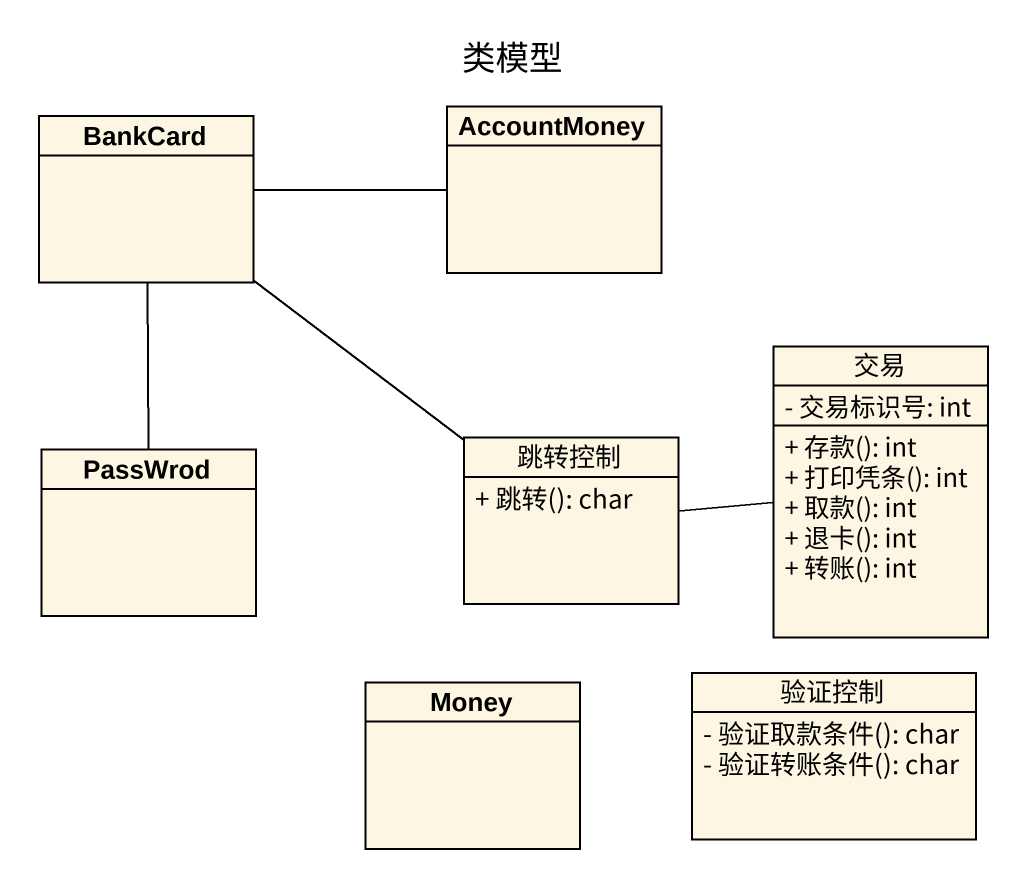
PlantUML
@startuml
title 类模型
hide circle
hide empty members
skinparam classAttributeIconSize 0
class BankCard
class AccountMoney
class 交易 {
  - 交易标识号: int
  + 存款(): int
  + 打印凭条(): int
  + 取款(): int
  + 退卡(): int
  + 转账(): int
}
class PassWrod
class 跳转控制 {
  + 跳转(): char
}
class Money
class 验证控制 {
  - 验证取款条件(): char
  - 验证转账条件(): char
}
BankCard -right- AccountMoney
BankCard -- PassWrod
BankCard -- 跳转控制
跳转控制 -right- 交易
@enduml
